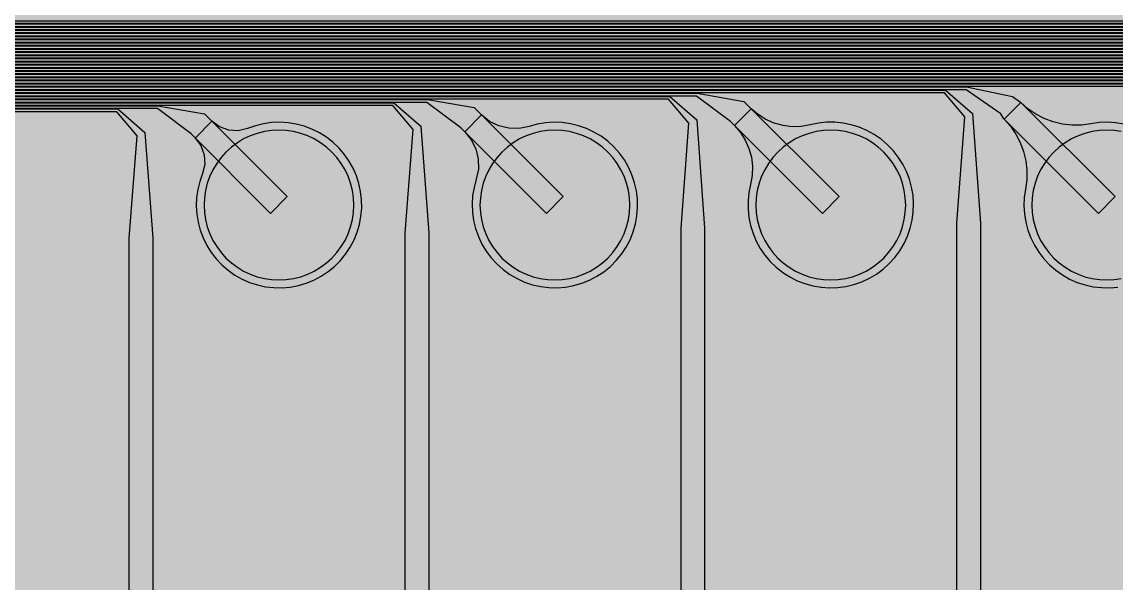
# Model space of a CAD drawing. Header units: metres. Extents: x -7231 to 10969, y -37556 to 1873.
# Drawn here: x -5395 to -4007, y -26521 to -25809 of the extents above; entities that cross this region are included whole.
import ezdxf

# ---------------------------------------------------------------- set-up
doc = ezdxf.new("R2010")
doc.units = ezdxf.units.M
for name, color, linetype in [('Metal1', 4, 'CONTINUOUS'), ('Metal2', 3, 'CONTINUOUS'), ('Polyimide', 7, 'CONTINUOUS'), ('Polyimide_Negative', 5, 'CONTINUOUS')]:
    doc.layers.add(name, color=color, linetype=linetype)

msp = doc.modelspace()

# ---------------------------------------------------------------- hatches: boundary and pattern name
at = {"layer": 'Polyimide'}
msp.add_hatch(color=7, dxfattribs=at).paths.add_polyline_path([(4065.7, -468), (4066.7, -502), (4068.5, -536), (4071.4, -570), (4075.5, -604), (4081, -638), (4088, -672), (4096.5, -706), (4106.6, -740), (4118.3, -774), (4131.6, -808), (4146.5, -842), (4162.9, -876), (4180.7, -910), (4199.8, -944), (4220.2, -978), (4241.7, -1012), (4264.2, -1046), (4287.5, -1080), (4311.5, -1114), (4336, -1148), (4360.9, -1182), (4385.9, -1216), (4410.9, -1250), (4435.7, -1284), (4460.2, -1318), (4484.2, -1352), (4507.5, -1385.9), (4530, -1419.9), (4551.5, -1453.9), (4571.9, -1487.9), (4591.1, -1521.9), (4608.9, -1555.9), (4625.3, -1589.9), (4640.1, -1623.9), (4653.4, -1657.9), (4665.1, -1691.9), (4675.2, -1725.9), (4683.7, -1759.9), (4690.7, -1793.9), (4696.2, -1827.9), (4700.3, -1861.9), (4703.2, -1895.9), (4705.1, -1929.9), (4706.1, -1963.9), (4706.4, -1997.9), (4706.5, -2031.9), (4706.5, -4793), (4710, -4838.4), (4720.2, -4882.7), (4737.1, -4925), (4760.1, -4964.2), (4788.9, -4999.5), (4822.6, -5030), (4860.5, -5055.1), (4901.8, -5074.2), (4901.8, -5074.2), (4970.7, -5105.2), (5034.7, -5145.3), (5092.8, -5193.5), (5143.8, -5249.2), (5186.9, -5311.2), (5221.2, -5378.4), (5246.2, -5449.7), (5261.4, -5523.7), (5266.5, -5599), (5261.4, -5674.3), (5246.2, -5748.3), (5221.2, -5819.6), (5186.9, -5886.8), (5143.8, -5948.8), (5092.8, -6004.5), (5034.7, -6052.7), (4970.7, -6092.8), (4901.8, -6123.8), (4860.5, -6142.9), (4822.6, -6168), (4788.9, -6198.5), (4760.1, -6233.8), (4737.1, -6273), (4720.2, -6315.3), (4710, -6359.6), (4706.5, -6405), (4706.5, -9221.5), (4710, -9266.9), (4720.2, -9311.2), (4737.1, -9353.5), (4760.1, -9392.7), (4788.9, -9428), (4822.6, -9458.5), (4860.5, -9483.6), (4901.8, -9502.7), (4970.7, -9533.7), (5034.7, -9573.8), (5092.8, -9622), (5143.8, -9677.7), (5186.9, -9739.7), (5221.2, -9806.9), (5246.2, -9878.2), (5261.4, -9952.2), (5266.5, -10027.5), (5261.4, -10102.8), (5246.2, -10176.8), (5221.2, -10248.1), (5186.9, -10315.3), (5143.8, -10377.3), (5092.8, -10433), (5034.7, -10481.2), (4970.7, -10521.3), (4901.8, -10552.3), (4860.5, -10571.4), (4822.6, -10596.5), (4788.9, -10627), (4760.1, -10662.3), (4737.1, -10701.5), (4720.2, -10743.8), (4710, -10788.1), (4706.5, -10833.5), (4706.5, -13650), (4710, -13695.4), (4720.2, -13739.7), (4737.1, -13782), (4760.1, -13821.2), (4788.9, -13856.5), (4822.6, -13887), (4860.5, -13912.1), (4901.8, -13931.2), (4970.7, -13962.2), (5034.7, -14002.2), (5092.8, -14050.5), (5143.8, -14106.2), (5186.9, -14168.2), (5221.2, -14235.4), (5246.2, -14306.7), (5261.4, -14380.7), (5266.5, -14456), (5261.4, -14531.3), (5246.2, -14605.3), (5221.2, -14676.5), (5186.9, -14743.8), (5143.8, -14805.8), (5092.8, -14861.5), (5034.7, -14909.7), (4970.7, -14949.8), (4901.8, -14980.8), (4860.5, -14999.9), (4822.6, -15025), (4788.9, -15055.5), (4760.1, -15090.8), (4737.1, -15130), (4720.2, -15172.3), (4710, -15216.6), (4706.5, -15262), (4706.5, -15456), (4720.9, -15750), (4764.1, -16041.3), (4835.7, -16326.8), (4934.9, -16604), (5060.7, -16870.2), (5212.1, -17122.7), (5387.5, -17359.2), (5585.2, -17577.3), (5803.3, -17775), (6039.8, -17950.4), (6292.3, -18101.8), (6558.4, -18227.6), (6835.6, -18326.8), (7121.2, -18398.3), (7412.4, -18441.5), (7706.5, -18456), (9969, -18456), (10047.4, -18459.8), (10125.1, -18471.4), (10201.2, -18490.4), (10275.2, -18516.9), (10346.1, -18550.5), (10413.5, -18590.8), (10476.5, -18637.6), (10534.7, -18690.3), (10587.4, -18748.5), (10634.2, -18811.5), (10674.5, -18878.9), (10708.1, -18949.8), (10734.6, -19023.8), (10753.6, -19099.9), (10765.2, -19177.6), (10769, -19256), (10769, -20895.8), (10730.2, -20951.4), (10694.6, -21009.1), (10662.2, -21068.6), (10633.2, -21129.9), (10607.6, -21192.7), (10585.5, -21256.7), (10566.9, -21322), (10552, -21388.1), (10540.8, -21455), (10533.4, -21522.3), (10529.6, -21590), (10529.6, -21657.8), (10533.4, -21725.5), (10540.8, -21792.9), (10552, -21859.7), (10566.9, -21925.9), (10585.5, -21991.1), (10607.6, -22055.2), (10633.2, -22117.9), (10662.2, -22179.2), (10694.6, -22238.7), (10730.2, -22296.4), (10769, -22352), (10769, -32454.2), (10728.7, -32510.5), (10691.7, -32568.9), (10658, -32629.3), (10627.8, -32691.6), (10601.2, -32755.4), (10578.2, -32820.7), (10558.9, -32887.1), (10543.4, -32954.5), (10531.8, -33022.7), (10524, -33091.4), (10520.1, -33160.5), (10520.1, -33229.7), (10524, -33298.8), (10531.8, -33367.5), (10543.4, -33435.7), (10558.9, -33503.1), (10578.2, -33569.5), (10601.2, -33634.8), (10627.8, -33698.6), (10658, -33760.8), (10691.7, -33821.3), (10728.7, -33879.7), (10769, -33936), (10769, -36556), (10765.2, -36634.4), (10753.6, -36712.1), (10734.6, -36788.2), (10708.1, -36862.1), (10674.5, -36933.1), (10634.2, -37000.5), (10587.4, -37063.5), (10534.7, -37121.7), (10476.5, -37174.4), (10413.5, -37221.2), (10346.1, -37261.5), (10275.2, -37295.1), (10201.2, -37321.6), (10125.1, -37340.6), (10047.4, -37352.1), (9969, -37356), (-6231, -37356), (-6309.4, -37352.1), (-6387.1, -37340.6), (-6463.2, -37321.6), (-6537.2, -37295.1), (-6608.1, -37261.5), (-6675.5, -37221.2), (-6738.5, -37174.4), (-6796.7, -37121.7), (-6849.4, -37063.5), (-6896.2, -37000.5), (-6936.5, -36933.1), (-6970.1, -36862.1), (-6996.6, -36788.2), (-7015.6, -36712.1), (-7027.2, -36634.4), (-7031, -36556), (-7031, -33936), (-6990.7, -33879.8), (-6953.7, -33821.3), (-6920, -33760.9), (-6889.8, -33698.6), (-6863.2, -33634.8), (-6840.2, -33569.5), (-6820.9, -33503.1), (-6805.4, -33435.7), (-6793.7, -33367.5), (-6785.9, -33298.8), (-6782, -33229.7), (-6782, -33160.5), (-6785.9, -33091.4), (-6793.7, -33022.7), (-6805.4, -32954.5), (-6820.9, -32887.1), (-6840.2, -32820.6), (-6863.2, -32755.4), (-6889.8, -32691.5), (-6920, -32629.3), (-6953.7, -32568.9), (-6990.7, -32510.4), (-7031, -32454.2), (-7031, -22364.8), (-6990.7, -22308.6), (-6953.7, -22250.1), (-6920, -22189.7), (-6889.8, -22127.5), (-6863.2, -22063.6), (-6840.2, -21998.4), (-6820.9, -21931.9), (-6805.4, -21864.5), (-6793.7, -21796.3), (-6785.9, -21727.6), (-6782, -21658.5), (-6782, -21589.3), (-6785.9, -21520.3), (-6793.7, -21451.5), (-6805.4, -21383.3), (-6820.9, -21315.9), (-6840.2, -21249.5), (-6863.2, -21184.2), (-6889.8, -21120.4), (-6920, -21058.1), (-6953.7, -20997.7), (-6990.7, -20939.3), (-7031, -20883), (-7031, -19256), (-7027.2, -19177.6), (-7015.6, -19099.9), (-6996.6, -19023.8), (-6970.1, -18949.8), (-6936.5, -18878.9), (-6896.2, -18811.5), (-6849.4, -18748.5), (-6796.7, -18690.3), (-6738.5, -18637.6), (-6675.5, -18590.8), (-6608.1, -18550.5), (-6537.2, -18516.9), (-6463.2, -18490.4), (-6387.1, -18471.4), (-6309.4, -18459.8), (-6231, -18456), (-3968.5, -18456), (-3674.4, -18441.5), (-3383.2, -18398.3), (-3097.6, -18326.8), (-2820.4, -18227.6), (-2554.3, -18101.8), (-2301.8, -17950.4), (-2065.3, -17775), (-1847.2, -17577.3), (-1649.5, -17359.2), (-1474.1, -17122.7), (-1322.7, -16870.2), (-1196.9, -16604), (-1097.7, -16326.8), (-1026.1, -16041.3), (-982.9, -15750), (-968.5, -15456), (-968.5, -15262), (-972, -15216.6), (-982.2, -15172.3), (-999.1, -15130), (-1022.1, -15090.8), (-1050.9, -15055.5), (-1084.6, -15025), (-1122.5, -14999.9), (-1163.8, -14980.8), (-1232.7, -14949.8), (-1296.7, -14909.7), (-1354.8, -14861.5), (-1405.8, -14805.8), (-1448.9, -14743.8), (-1483.2, -14676.5), (-1508.2, -14605.3), (-1523.4, -14531.3), (-1528.5, -14456), (-1523.4, -14380.7), (-1508.2, -14306.7), (-1483.2, -14235.4), (-1448.9, -14168.2), (-1405.8, -14106.2), (-1354.8, -14050.5), (-1296.7, -14002.2), (-1232.7, -13962.2), (-1163.8, -13931.2), (-1122.5, -13912.1), (-1084.6, -13887), (-1050.9, -13856.5), (-1022.1, -13821.2), (-999.1, -13782), (-982.2, -13739.7), (-972, -13695.4), (-968.5, -13650), (-968.5, -12309.6), (-972, -12264.3), (-982.2, -12219.9), (-999.1, -12177.7), (-1022.1, -12138.5), (-1050.9, -12103.2), (-1084.6, -12072.6), (-1122.5, -12047.5), (-1163.8, -12028.5), (-1232.7, -11997.4), (-1296.7, -11957.4), (-1354.8, -11909.1), (-1405.8, -11853.5), (-1448.9, -11791.5), (-1483.2, -11724.2), (-1508.2, -11653), (-1523.4, -11579), (-1528.5, -11503.7), (-1523.4, -11428.3), (-1508.2, -11354.4), (-1483.2, -11283.1), (-1448.9, -11215.9), (-1405.8, -11153.8), (-1354.8, -11098.2), (-1296.7, -11049.9), (-1232.7, -11009.9), (-1163.8, -10978.8), (-1122.5, -10959.8), (-1084.6, -10934.7), (-1050.9, -10904.1), (-1022.1, -10868.9), (-999.1, -10829.6), (-982.2, -10787.4), (-972, -10743), (-968.5, -10697.7), (-968.5, -9357.3), (-972, -9311.9), (-982.2, -9267.6), (-999.1, -9225.4), (-1022.1, -9186.1), (-1050.9, -9150.8), (-1084.6, -9120.3), (-1122.5, -9095.2), (-1163.8, -9076.2), (-1163.8, -9076.2), (-1232.7, -9045.1), (-1296.7, -9005.1), (-1354.8, -8956.8), (-1405.8, -8901.1), (-1448.9, -8839.1), (-1483.2, -8771.9), (-1508.2, -8700.6), (-1523.4, -8626.7), (-1528.5, -8551.3), (-1523.4, -8476), (-1508.2, -8402), (-1483.2, -8330.8), (-1448.9, -8263.5), (-1405.8, -8201.5), (-1354.8, -8145.9), (-1296.7, -8097.6), (-1232.7, -8057.6), (-1163.8, -8026.5), (-1163.8, -8026.5), (-1122.5, -8007.4), (-1084.6, -7982.4), (-1050.9, -7951.8), (-1022.1, -7916.5), (-999.1, -7877.3), (-982.2, -7835), (-972, -7790.7), (-968.5, -7745.4), (-968.5, -6405), (-972, -6359.6), (-982.2, -6315.3), (-999.1, -6273), (-1022.1, -6233.8), (-1050.9, -6198.5), (-1084.6, -6168), (-1122.5, -6142.9), (-1163.8, -6123.8), (-1163.8, -6123.8), (-1232.7, -6092.8), (-1296.7, -6052.7), (-1354.8, -6004.5), (-1405.8, -5948.8), (-1448.9, -5886.8), (-1483.2, -5819.6), (-1508.2, -5748.3), (-1523.4, -5674.3), (-1528.5, -5599), (-1523.4, -5523.7), (-1508.2, -5449.7), (-1483.2, -5378.4), (-1448.9, -5311.2), (-1405.8, -5249.2), (-1354.8, -5193.5), (-1296.7, -5145.3), (-1232.7, -5105.2), (-1163.8, -5074.2), (-1163.8, -5074.2), (-1122.5, -5055.1), (-1084.6, -5030), (-1050.9, -4999.5), (-1022.1, -4964.2), (-999.1, -4925), (-982.2, -4882.7), (-972, -4838.4), (-968.5, -4793), (-968.5, -2031.9), (-968.4, -1997.9), (-968.1, -1963.9), (-967.1, -1929.9), (-965.2, -1895.9), (-962.2, -1861.9), (-958, -1827.9), (-952.4, -1793.9), (-945.3, -1759.9), (-936.6, -1725.9), (-926.4, -1691.9), (-914.4, -1657.9), (-900.9, -1623.9), (-885.7, -1589.9), (-869.1, -1555.9), (-850.9, -1521.9), (-831.4, -1487.9), (-810.6, -1453.9), (-788.7, -1419.9), (-765.8, -1385.9), (-742.1, -1352), (-717.6, -1318), (-692.7, -1284), (-667.4, -1250), (-641.9, -1216), (-616.4, -1182), (-591.1, -1148), (-566.1, -1114), (-541.7, -1080), (-517.9, -1046), (-495, -1012), (-473.1, -978), (-452.4, -944), (-432.8, -910), (-414.7, -876), (-398, -842), (-382.9, -808), (-369.3, -774), (-357.4, -740), (-347.1, -706), (-338.4, -672), (-331.3, -638), (-325.7, -604), (-321.5, -570), (-318.6, -536), (-316.7, -502), (-315.7, -468), (-315.3, -434), (-315.2, -400), (-315.2, 401), (-315.2, 451), (-315.2, 1644), (-270.2, 1644), (-270, 1637.1), (-269.4, 1630.3), (-268.2, 1623.5), (-266.7, 1616.8), (-264.7, 1610.2), (-262.3, 1603.8), (-259.4, 1597.6), (-256.2, 1591.5), (-252.6, 1585.7), (-248.6, 1580.1), (-244.2, 1574.8), (-239.5, 1569.8), (-234.5, 1565.1), (-229.2, 1560.7), (-223.6, 1556.7), (-217.8, 1553.1), (-211.7, 1549.8), (-205.4, 1547), (-199, 1544.6), (-192.4, 1542.6), (-185.7, 1541), (-179, 1539.9), (-172.1, 1539.2), (-165.2, 1539), (-158.4, 1539.2), (-151.5, 1539.9), (-144.8, 1541), (-138.1, 1542.6), (-131.5, 1544.6), (-125.1, 1547), (-118.8, 1549.8), (-112.8, 1553.1), (-106.9, 1556.7), (-101.3, 1560.7), (-96, 1565.1), (-91, 1569.8), (-86.3, 1574.8), (-81.9, 1580.1), (-77.9, 1585.7), (-74.3, 1591.5), (-71.1, 1597.6), (-68.2, 1603.8), (-65.8, 1610.2), (-63.8, 1616.8), (-62.3, 1623.5), (-61.1, 1630.3), (-60.5, 1637.1), (-60.2, 1644), (1853, 1644), (1853, 1573), (3815.2, 1573), (3815.5, 1579.5), (3816.1, 1586.1), (3817.2, 1592.5), (3818.7, 1598.9), (3820.6, 1605.1), (3822.9, 1611.3), (3825.6, 1617.2), (3828.6, 1623), (3832.1, 1628.6), (3835.9, 1633.9), (3840.1, 1638.9), (3844.5, 1643.7), (3849.3, 1648.2), (3854.4, 1652.3), (3859.7, 1656.1), (3865.2, 1659.6), (3871, 1662.7), (3877, 1665.4), (3883.1, 1667.7), (3889.4, 1669.6), (3895.7, 1671.1), (3902.2, 1672.1), (3908.7, 1672.8), (3915.2, 1673), (3921.8, 1672.8), (3928.3, 1672.1), (3934.8, 1671.1), (3941.1, 1669.6), (3947.4, 1667.7), (3953.5, 1665.4), (3959.5, 1662.7), (3965.2, 1659.6), (3970.8, 1656.1), (3976.1, 1652.3), (3981.2, 1648.2), (3986, 1643.7), (3990.4, 1638.9), (3994.6, 1633.9), (3998.4, 1628.6), (4001.9, 1623), (4004.9, 1617.2), (4007.6, 1611.3), (4009.9, 1605.1), (4011.8, 1598.9), (4013.3, 1592.5), (4014.4, 1586.1), (4015, 1579.5), (4015.2, 1573), (4065.2, 1573), (4065.2, 451), (4065.2, 401), (4065.2, -400), (4065.3, -434), (4065.7, -468)])

# ---------------------------------------------------------------- linework, layer by layer
at = {"layer": 'Metal1'}
for points in [[(960.7, -19211.9), (960.7, -27063.7), (929.7, -27094.7), (-5826.2, -27094.7), (-5857.2, -27063.7), (-5857.2, -25838.3), (-5826.2, -25807.2), (-372.8, -25807.2), (-338.9, -25837.1), (-328.5, -25993.5), (-328.5, -26781), (-358.5, -26781), (-358.5, -25993.5), (-348.1, -25840.9), (-374.2, -25810.8), (-5824.8, -25810.8), (-5853.7, -25839.7), (-5853.7, -27062.3), (-5824.8, -27091.2), (928.3, -27091.2), (957.2, -27062.3), (957.2, -19211.9)], [(952.7, -19211.9), (952.7, -27055.7), (921.7, -27086.7), (-5818.2, -27086.7), (-5849.2, -27055.7), (-5849.2, -25846.3), (-5818.2, -25815.2), (-722.8, -25815.2), (-688.9, -25845.1), (-678.5, -25999.9), (-678.5, -26781), (-708.5, -26781), (-708.5, -25999.9), (-698.1, -25848.9), (-724.2, -25818.8), (-5816.8, -25818.8), (-5845.7, -25847.7), (-5845.7, -27054.3), (-5816.8, -27083.2), (920.3, -27083.2), (949.2, -27054.3), (949.2, -19211.9)], [(944.7, -19211.9), (944.7, -27047.7), (913.7, -27078.7), (-5810.2, -27078.7), (-5841.2, -27047.7), (-5841.2, -25854.3), (-5810.2, -25823.2), (-1072.8, -25823.2), (-1038.8, -25853.1), (-1028.5, -26006.3), (-1028.5, -26781), (-1058.5, -26781), (-1058.5, -26006.3), (-1048.2, -25856.9), (-1074.2, -25826.8), (-5808.8, -25826.8), (-5837.7, -25855.7), (-5837.7, -27046.3), (-5808.8, -27075.2), (912.3, -27075.2), (941.2, -27046.3), (941.2, -19211.9)], [(936.7, -19211.9), (936.7, -27039.7), (905.7, -27070.7), (-5802.2, -27070.7), (-5833.2, -27039.7), (-5833.2, -25862.3), (-5802.2, -25831.2), (-1422.8, -25831.2), (-1388.8, -25861.1), (-1378.5, -26012.7), (-1378.5, -26781), (-1408.5, -26781), (-1408.5, -26012.7), (-1398.2, -25864.9), (-1424.2, -25834.8), (-5800.8, -25834.8), (-5829.7, -25863.7), (-5829.7, -27038.3), (-5800.8, -27067.2), (904.3, -27067.2), (933.2, -27038.3), (933.2, -19211.9)], [(928.7, -19211.9), (928.7, -27031.7), (897.7, -27062.7), (-5794.2, -27062.7), (-5825.2, -27031.7), (-5825.2, -25870.3), (-5794.2, -25839.2), (-1772.8, -25839.2), (-1738.8, -25869.1), (-1728.5, -26019.1), (-1728.5, -26781), (-1758.5, -26781), (-1758.5, -26019.1), (-1748.2, -25872.9), (-1774.2, -25842.8), (-5792.8, -25842.8), (-5821.7, -25871.7), (-5821.7, -27030.3), (-5792.8, -27059.2), (896.3, -27059.2), (925.2, -27030.3), (925.2, -19211.9)], [(920.7, -19211.9), (920.7, -27023.7), (889.7, -27054.7), (-5786.2, -27054.7), (-5817.2, -27023.7), (-5817.2, -25878.3), (-5786.2, -25847.2), (-2122.8, -25847.2), (-2088.8, -25877), (-2078.5, -26025.5), (-2078.5, -26781), (-2108.5, -26781), (-2108.5, -26025.5), (-2098.2, -25881), (-2124.2, -25850.8), (-5784.8, -25850.8), (-5813.7, -25879.7), (-5813.7, -27022.3), (-5784.8, -27051.2), (888.3, -27051.2), (917.2, -27022.3), (917.2, -19211.9)], [(912.7, -19211.9), (912.7, -27015.7), (881.7, -27046.7), (-5778.2, -27046.7), (-5809.2, -27015.7), (-5809.2, -25886.3), (-5778.2, -25855.2), (-2472.8, -25855.2), (-2438.7, -25885), (-2428.5, -26031.9), (-2428.5, -26781), (-2458.5, -26781), (-2458.5, -26031.9), (-2448.3, -25889), (-2474.2, -25858.8), (-5776.8, -25858.8), (-5805.7, -25887.7), (-5805.7, -27014.3), (-5776.8, -27043.2), (880.3, -27043.2), (909.2, -27014.3), (909.2, -19211.9)], [(904.7, -19211.9), (904.7, -27007.7), (873.7, -27038.7), (-5770.2, -27038.7), (-5801.2, -27007.7), (-5801.2, -25894.3), (-5770.2, -25863.2), (-2822.8, -25863.2), (-2788.7, -25893), (-2778.5, -26038.3), (-2778.5, -26781), (-2808.5, -26781), (-2808.5, -26038.3), (-2798.3, -25897), (-2824.2, -25866.8), (-5768.8, -25866.8), (-5797.7, -25895.7), (-5797.7, -27006.3), (-5768.8, -27035.2), (872.3, -27035.2), (901.2, -27006.3), (901.2, -19211.9)], [(896.7, -19211.9), (896.7, -26999.7), (865.7, -27030.7), (-5762.2, -27030.7), (-5793.2, -26999.7), (-5793.2, -25902.3), (-5762.2, -25871.2), (-3172.8, -25871.2), (-3138.7, -25901), (-3128.5, -26044.7), (-3128.5, -26781), (-3158.5, -26781), (-3158.5, -26044.7), (-3148.3, -25905), (-3174.2, -25874.8), (-5760.8, -25874.8), (-5789.7, -25903.7), (-5789.7, -26998.3), (-5760.8, -27027.2), (864.3, -27027.2), (893.2, -26998.3), (893.2, -19211.9)], [(888.7, -19211.9), (888.7, -26991.7), (857.7, -27022.7), (-5754.2, -27022.7), (-5785.2, -26991.7), (-5785.2, -25910.3), (-5754.2, -25879.2), (-3522.8, -25879.2), (-3488.7, -25909), (-3478.5, -26051.1), (-3478.5, -26781), (-3508.5, -26781), (-3508.5, -26051.1), (-3498.3, -25913), (-3524.2, -25882.8), (-5752.8, -25882.8), (-5781.7, -25911.7), (-5781.7, -26990.3), (-5752.8, -27019.2), (856.3, -27019.2), (885.2, -26990.3), (885.2, -19211.9)], [(880.7, -19211.9), (880.7, -26983.7), (849.7, -27014.7), (-5746.2, -27014.7), (-5777.2, -26983.7), (-5777.2, -25918.3), (-5746.2, -25887.2), (-3872.8, -25887.2), (-3838.6, -25917), (-3828.5, -26057.5), (-3828.5, -26781), (-3858.5, -26781), (-3858.5, -26057.5), (-3848.4, -25921), (-3874.2, -25890.8), (-5744.8, -25890.8), (-5773.7, -25919.7), (-5773.7, -26982.3), (-5744.8, -27011.2), (848.3, -27011.2), (877.2, -26982.3), (877.2, -19211.9)], [(872.7, -19211.9), (872.7, -26975.7), (841.7, -27006.7), (-5738.2, -27006.7), (-5769.2, -26975.7), (-5769.2, -25926.3), (-5738.2, -25895.2), (-4222.8, -25895.2), (-4188.6, -25925), (-4178.5, -26063.9), (-4178.5, -26781), (-4208.5, -26781), (-4208.5, -26063.9), (-4198.4, -25929), (-4224.2, -25898.8), (-5736.8, -25898.8), (-5765.7, -25927.7), (-5765.7, -26974.3), (-5736.8, -27003.2), (840.3, -27003.2), (869.2, -26974.3), (869.2, -19211.9)], [(864.7, -19211.9), (864.7, -26967.7), (833.7, -26998.7), (-5730.2, -26998.7), (-5761.2, -26967.7), (-5761.2, -25934.3), (-5730.2, -25903.2), (-4572.8, -25903.2), (-4538.6, -25933), (-4528.5, -26070.3), (-4528.5, -26781), (-4558.5, -26781), (-4558.5, -26070.3), (-4548.4, -25937), (-4574.2, -25906.8), (-5728.8, -25906.8), (-5757.7, -25935.7), (-5757.7, -26966.3), (-5728.8, -26995.2), (832.3, -26995.2), (861.2, -26966.3), (861.2, -19211.9)], [(856.7, -19211.9), (856.7, -26959.7), (825.7, -26990.7), (-5722.2, -26990.7), (-5753.2, -26959.7), (-5753.2, -25942.3), (-5722.2, -25911.2), (-4922.8, -25911.2), (-4888.6, -25941), (-4878.5, -26076.7), (-4878.5, -26781), (-4908.5, -26781), (-4908.5, -26076.7), (-4898.4, -25945), (-4924.2, -25914.8), (-5720.8, -25914.8), (-5749.7, -25943.7), (-5749.7, -26958.3), (-5720.8, -26987.2), (824.3, -26987.2), (853.2, -26958.3), (853.2, -19211.9)], [(848.7, -19211.9), (848.7, -26951.7), (817.7, -26982.7), (-5714.2, -26982.7), (-5745.2, -26951.7), (-5745.2, -25950.3), (-5714.2, -25919.2), (-5272.8, -25919.2), (-5238.5, -25948.9), (-5228.5, -26083.1), (-5228.5, -26781), (-5258.5, -26781), (-5258.5, -26083.1), (-5248.5, -25953.1), (-5274.2, -25922.8), (-5712.8, -25922.8), (-5741.7, -25951.7), (-5741.7, -26950.3), (-5712.8, -26979.2), (816.3, -26979.2), (845.2, -26950.3), (845.2, -19211.9)]]:
    msp.add_lwpolyline(points, dxfattribs=at)
at = {"layer": 'Metal2'}
for points in [[(956.7, -19211.9), (956.7, -27059.7), (925.7, -27090.7), (-5822.2, -27090.7), (-5853.2, -27059.7), (-5853.2, -25842.3), (-5822.2, -25811.2), (-689.3, -25811.2), (-638.6, -25832.9), (-595.1, -25888.8), (-505.7, -26033.1), (-531.3, -26048.9), (-620.6, -25904.6), (-649.3, -25844.1), (-690.2, -25814.8), (-5820.8, -25814.8), (-5849.7, -25843.7), (-5849.7, -27058.3), (-5820.8, -27087.2), (924.3, -27087.2), (953.2, -27058.3), (953.2, -19211.9)], [(948.7, -19211.9), (948.7, -27051.7), (917.7, -27082.7), (-5814.2, -27082.7), (-5845.2, -27051.7), (-5845.2, -25850.3), (-5814.2, -25819.2), (-1039.3, -25819.2), (-988, -25840.3), (-947.5, -25890.1), (-855.9, -26032.9), (-881.1, -26049.1), (-972.8, -25906.3), (-999, -25852.2), (-1040.2, -25822.7), (-5812.8, -25822.7), (-5841.7, -25851.7), (-5841.7, -27050.3), (-5812.8, -27079.2), (916.3, -27079.2), (945.2, -27050.3), (945.2, -19211.9)], [(940.7, -19211.9), (940.7, -27043.7), (909.7, -27074.7), (-5806.2, -27074.7), (-5837.2, -27043.7), (-5837.2, -25858.3), (-5806.2, -25827.2), (-1389.3, -25827.2), (-1337.4, -25847.7), (-1300.1, -25891.4), (-1206, -26032.7), (-1231, -26049.3), (-1325.1, -25908.1), (-1348.8, -25860.3), (-1390.2, -25830.8), (-5804.8, -25830.8), (-5833.7, -25859.7), (-5833.7, -27042.3), (-5804.8, -27071.2), (908.3, -27071.2), (937.2, -27042.3), (937.2, -19211.9)], [(932.7, -19211.9), (932.7, -27035.7), (901.7, -27066.7), (-5798.2, -27066.7), (-5829.2, -27035.7), (-5829.2, -25866.3), (-5798.2, -25835.2), (-1739.3, -25835.2), (-1686.7, -25855), (-1652.8, -25892.9), (-1556.2, -26032.5), (-1580.8, -26049.5), (-1677.4, -25910), (-1698.6, -25868.4), (-1740.1, -25838.8), (-5796.8, -25838.8), (-5825.7, -25867.7), (-5825.7, -27034.3), (-5796.8, -27063.2), (900.3, -27063.2), (929.2, -27034.3), (929.2, -19211.9)], [(924.7, -19211.9), (924.7, -27027.7), (893.7, -27058.7), (-5790.2, -27058.7), (-5821.2, -27027.7), (-5821.2, -25874.3), (-5790.2, -25843.2), (-2089.3, -25843.2), (-2036, -25862.2), (-2005.5, -25894.5), (-1906.3, -26032.2), (-1930.7, -26049.8), (-2029.9, -25912.1), (-2048.3, -25876.5), (-2090.1, -25846.8), (-5788.8, -25846.8), (-5817.7, -25875.7), (-5817.7, -27026.3), (-5788.8, -27055.2), (892.3, -27055.2), (921.2, -27026.3), (921.2, -19211.9)], [(916.7, -19211.9), (916.7, -27019.7), (885.7, -27050.7), (-5782.2, -27050.7), (-5813.2, -27019.7), (-5813.2, -25882.3), (-5782.2, -25851.2), (-2439.3, -25851.2), (-2385.3, -25869.3), (-2358.4, -25896.3), (-2256.5, -26032), (-2280.5, -26050), (-2382.4, -25914.3), (-2398.1, -25884.7), (-2440.1, -25854.7), (-5780.8, -25854.7), (-5809.7, -25883.7), (-5809.7, -27018.3), (-5780.8, -27047.2), (884.3, -27047.2), (913.2, -27018.3), (913.2, -19211.9)], [(908.7, -19211.9), (908.7, -27011.7), (877.7, -27042.7), (-5774.2, -27042.7), (-5805.2, -27011.7), (-5805.2, -25890.3), (-5774.2, -25859.2), (-2789.3, -25859.2), (-2734.5, -25876.3), (-2711.4, -25898.2), (-2606.7, -26031.7), (-2630.3, -26050.3), (-2735.1, -25916.7), (-2747.9, -25892.9), (-2790.1, -25862.8), (-5772.8, -25862.8), (-5801.7, -25891.7), (-5801.7, -27010.3), (-5772.8, -27039.2), (876.3, -27039.2), (905.2, -27010.3), (905.2, -19211.9)], [(900.7, -19211.9), (900.7, -27003.7), (869.7, -27034.7), (-5766.2, -27034.7), (-5797.2, -27003.7), (-5797.2, -25898.3), (-5766.2, -25867.2), (-3170.2, -25867.2), (-3114.1, -25882.4), (-3077.9, -25910.4), (-2957.9, -26030.4), (-2979.1, -26051.6), (-3099.1, -25931.6), (-3124.5, -25898), (-3170.8, -25870.8), (-5764.8, -25870.8), (-5793.7, -25899.7), (-5793.7, -27002.3), (-5764.8, -27031.2), (868.3, -27031.2), (897.2, -27002.3), (897.2, -19211.9)], [(892.7, -19211.9), (892.7, -26995.7), (861.7, -27026.7), (-5758.2, -27026.7), (-5789.2, -26995.7), (-5789.2, -25906.3), (-5758.2, -25875.2), (-3512.2, -25875.2), (-3455.5, -25889.6), (-3427.9, -25910.4), (-3307.9, -26030.4), (-3329.1, -26051.6), (-3449.1, -25931.6), (-3467, -25906.8), (-3512.8, -25878.8), (-5756.8, -25878.8), (-5785.7, -25907.7), (-5785.7, -26994.3), (-5756.8, -27023.2), (860.3, -27023.2), (889.2, -26994.3), (889.2, -19211.9)], [(884.7, -19211.9), (884.7, -26987.7), (853.7, -27018.7), (-5750.2, -27018.7), (-5781.2, -26987.7), (-5781.2, -25914.3), (-5750.2, -25883.2), (-3854.2, -25883.2), (-3796.8, -25896.6), (-3777.9, -25910.4), (-3657.9, -26030.4), (-3679.1, -26051.6), (-3799.1, -25931.6), (-3809.7, -25915.9), (-3854.8, -25886.7), (-5748.8, -25886.7), (-5777.7, -25915.7), (-5777.7, -26986.3), (-5748.8, -27015.2), (852.3, -27015.2), (881.2, -26986.3), (881.2, -19211.9)], [(876.7, -19211.9), (876.7, -26979.7), (845.7, -27010.7), (-5742.2, -27010.7), (-5773.2, -26979.7), (-5773.2, -25922.3), (-5742.2, -25891.2), (-4196.2, -25891.2), (-4137.9, -25903.2), (-4127.9, -25910.4), (-4007.9, -26030.4), (-4029.1, -26051.6), (-4149.1, -25931.6), (-4152.7, -25925.3), (-4196.8, -25894.8), (-5740.8, -25894.8), (-5769.7, -25923.7), (-5769.7, -26978.3), (-5740.8, -27007.2), (844.3, -27007.2), (873.2, -26978.3), (873.2, -19211.9)], [(868.7, -19211.9), (868.7, -26971.7), (837.7, -27002.7), (-5734.2, -27002.7), (-5765.2, -26971.7), (-5765.2, -25930.3), (-5734.2, -25899.2), (-4538.2, -25899.2), (-4478.8, -25909.5), (-4357.9, -26030.4), (-4379.1, -26051.6), (-4495.8, -25934.9), (-4538.8, -25902.8), (-5732.8, -25902.8), (-5761.7, -25931.7), (-5761.7, -26970.3), (-5732.8, -26999.2), (836.3, -26999.2), (865.2, -26970.3), (865.2, -19211.9)], [(860.7, -19211.9), (860.7, -26963.7), (829.7, -26994.7), (-5726.2, -26994.7), (-5757.2, -26963.7), (-5757.2, -25938.3), (-5726.2, -25907.2), (-4880.2, -25907.2), (-4820.8, -25917.5), (-4707.9, -26030.4), (-4729.1, -26051.6), (-4837.8, -25942.9), (-4880.8, -25910.8), (-5724.8, -25910.8), (-5753.7, -25939.7), (-5753.7, -26962.3), (-5724.8, -26991.2), (828.3, -26991.2), (857.2, -26962.3), (857.2, -19211.9)], [(852.7, -19211.9), (852.7, -26955.7), (821.7, -26986.7), (-5718.2, -26986.7), (-5749.2, -26955.7), (-5749.2, -25946.3), (-5718.2, -25915.2), (-5222.2, -25915.2), (-5162.8, -25925.5), (-5057.9, -26030.4), (-5079.1, -26051.6), (-5179.8, -25950.9), (-5222.8, -25918.7), (-5716.8, -25918.7), (-5745.7, -25947.7), (-5745.7, -26954.3), (-5716.8, -26983.2), (820.3, -26983.2), (849.2, -26954.3), (849.2, -19211.9)], [(-3996.9, -25938.3), (-4007.2, -25936.6), (-4017.7, -25936), (-4028.2, -25936.4), (-4038.6, -25937.9), (-4050.6, -25939.5), (-4062.7, -25939.6), (-4074.7, -25938.3), (-4086.4, -25935.4), (-4097.8, -25931.2), (-4108.5, -25925.6), (-4118.5, -25918.8), (-4127.5, -25910.8), (-4148.7, -25932), (-4148.7, -25932), (-4140.7, -25941), (-4133.9, -25951), (-4128.3, -25961.7), (-4124.1, -25973.1), (-4121.2, -25984.8), (-4119.9, -25996.8), (-4120, -26008.9), (-4121.6, -26020.9), (-4123.1, -26031.3), (-4123.5, -26041.8), (-4122.9, -26052.3), (-4121.2, -26062.6), (-4118.6, -26072.8), (-4114.9, -26082.6), (-4110.3, -26092), (-4104.7, -26100.9), (-4098.3, -26109.2), (-4091.1, -26116.8), (-4083.2, -26123.7), (-4074.6, -26129.7), (-4065.5, -26134.9), (-4055.9, -26139.1), (-4045.9, -26142.4), (-4035.6, -26144.6), (-4025.2, -26145.8), (-4014.7, -26145.9), (-4004.3, -26145)]]:
    msp.add_lwpolyline(points, dxfattribs=at)
for points in [[(-4832.7, -25948), (-4824.6, -25958.1), (-4818.9, -25969.9), (-4815.8, -25982.6), (-4815.6, -25995.6), (-4818.3, -26008.4), (-4821.1, -26018.6), (-4822.8, -26029), (-4823.5, -26039.6), (-4823.1, -26050.2), (-4821.6, -26060.6), (-4819.1, -26070.9), (-4815.6, -26080.9), (-4811.1, -26090.5), (-4805.7, -26099.6), (-4799.3, -26108), (-4792.2, -26115.8), (-4784.3, -26122.9), (-4775.7, -26129.1), (-4766.5, -26134.4), (-4756.9, -26138.7), (-4746.8, -26142.1), (-4736.5, -26144.4), (-4726, -26145.7), (-4715.4, -26146), (-4704.9, -26145.1), (-4694.5, -26143.2), (-4684.3, -26140.3), (-4674.5, -26136.3), (-4665.1, -26131.4), (-4656.3, -26125.6), (-4648.1, -26118.9), (-4640.6, -26111.4), (-4633.9, -26103.2), (-4628.1, -26094.4), (-4623.2, -26085), (-4619.2, -26075.2), (-4616.3, -26065), (-4614.4, -26054.6), (-4613.5, -26044.1), (-4613.8, -26033.5), (-4615.1, -26023), (-4617.4, -26012.7), (-4620.8, -26002.6), (-4625.1, -25993), (-4630.4, -25983.8), (-4636.6, -25975.2), (-4643.7, -25967.3), (-4651.5, -25960.2), (-4659.9, -25953.8), (-4669, -25948.4), (-4678.6, -25943.9), (-4688.6, -25940.4), (-4698.9, -25937.9), (-4709.3, -25936.4), (-4719.9, -25936), (-4730.5, -25936.7), (-4740.9, -25938.4), (-4751.1, -25941.2), (-4763.9, -25943.9), (-4776.9, -25943.7), (-4789.6, -25940.6), (-4801.4, -25934.9), (-4811.5, -25926.8), (-4832.7, -25948)], [(-4490.7, -25940), (-4483.2, -25948.8), (-4477, -25958.6), (-4472.3, -25969.2), (-4469.2, -25980.4), (-4467.8, -25991.9), (-4468.2, -26003.5), (-4470.2, -26014.9), (-4472.3, -26025.3), (-4473.4, -26035.7), (-4473.4, -26046.2), (-4472.3, -26056.7), (-4470.2, -26067), (-4467.1, -26077.1), (-4463, -26086.8), (-4457.9, -26096), (-4452, -26104.7), (-4445.2, -26112.7), (-4437.6, -26120), (-4429.4, -26126.6), (-4420.5, -26132.2), (-4411.1, -26137), (-4401.3, -26140.7), (-4391.1, -26143.5), (-4380.8, -26145.3), (-4370.3, -26146), (-4359.7, -26145.6), (-4349.3, -26144.2), (-4339.1, -26141.8), (-4329.1, -26138.3), (-4319.6, -26133.9), (-4310.5, -26128.5), (-4302.1, -26122.3), (-4294.3, -26115.2), (-4287.2, -26107.4), (-4281, -26099), (-4275.6, -26089.9), (-4271.2, -26080.4), (-4267.7, -26070.4), (-4265.3, -26060.2), (-4263.9, -26049.8), (-4263.5, -26039.2), (-4264.2, -26028.7), (-4266, -26018.4), (-4268.8, -26008.2), (-4272.5, -25998.4), (-4277.3, -25989), (-4282.9, -25980.1), (-4289.5, -25971.9), (-4296.8, -25964.3), (-4304.8, -25957.5), (-4313.5, -25951.6), (-4322.7, -25946.5), (-4332.4, -25942.4), (-4342.5, -25939.3), (-4352.8, -25937.2), (-4363.3, -25936.1), (-4373.8, -25936.1), (-4384.2, -25937.2), (-4394.6, -25939.3), (-4406, -25941.3), (-4417.6, -25941.7), (-4429.1, -25940.3), (-4440.3, -25937.2), (-4450.9, -25932.5), (-4460.7, -25926.3), (-4469.5, -25918.8), (-4490.7, -25940)], [(-5174.7, -25956), (-5167.5, -25965.7), (-5163.4, -25977.2), (-5162.7, -25989.4), (-5165.7, -26001.2), (-5169.1, -26011.1), (-5171.6, -26021.2), (-5173.1, -26031.6), (-5173.5, -26042.1), (-5172.9, -26052.6), (-5171.2, -26062.9), (-5168.5, -26073), (-5164.8, -26082.8), (-5160.2, -26092.2), (-5154.6, -26101.1), (-5148.2, -26109.4), (-5141, -26117), (-5133, -26123.8), (-5124.5, -26129.8), (-5115.3, -26135), (-5105.7, -26139.2), (-5095.8, -26142.4), (-5085.5, -26144.6), (-5075.1, -26145.8), (-5064.6, -26145.9), (-5054.2, -26145), (-5043.9, -26143.1), (-5033.9, -26140.1), (-5024.2, -26136.2), (-5014.9, -26131.3), (-5006.2, -26125.5), (-4998.1, -26118.9), (-4990.6, -26111.4), (-4984, -26103.3), (-4978.2, -26094.6), (-4973.3, -26085.3), (-4969.4, -26075.6), (-4966.4, -26065.6), (-4964.5, -26055.3), (-4963.6, -26044.9), (-4963.7, -26034.4), (-4964.9, -26024), (-4967.1, -26013.7), (-4970.3, -26003.8), (-4974.5, -25994.2), (-4979.7, -25985), (-4985.7, -25976.5), (-4992.5, -25968.5), (-5000.1, -25961.3), (-5008.4, -25954.9), (-5017.3, -25949.3), (-5026.7, -25944.7), (-5036.5, -25941), (-5046.6, -25938.3), (-5056.9, -25936.6), (-5067.4, -25936), (-5077.9, -25936.4), (-5088.3, -25937.9), (-5098.4, -25940.4), (-5108.3, -25943.8), (-5120.1, -25946.8), (-5132.3, -25946.1), (-5143.8, -25942), (-5153.5, -25934.8), (-5174.7, -25956)]]:
    msp.add_lwpolyline(points, close=True, dxfattribs=at)
at = {"layer": 'Polyimide_Negative'}
for points in [[(-4973.5, -26041), (-4974, -26031.7), (-4975.3, -26022.5), (-4977.6, -26013.4), (-4980.7, -26004.6), (-4984.7, -25996.2), (-4989.5, -25988.2), (-4995.1, -25980.7), (-5001.3, -25973.8), (-5008.2, -25967.6), (-5015.7, -25962), (-5023.7, -25957.2), (-5032.1, -25953.2), (-5040.9, -25950.1), (-5050, -25947.8), (-5059.2, -25946.5), (-5068.5, -25946), (-5077.8, -25946.5), (-5087, -25947.8), (-5096.1, -25950.1), (-5104.9, -25953.2), (-5113.3, -25957.2), (-5121.3, -25962), (-5128.8, -25967.6), (-5135.7, -25973.8), (-5141.9, -25980.7), (-5147.5, -25988.2), (-5152.3, -25996.2), (-5156.3, -26004.6), (-5159.4, -26013.4), (-5161.7, -26022.5), (-5163, -26031.7), (-5163.5, -26041), (-5163, -26050.3), (-5161.7, -26059.5), (-5159.4, -26068.6), (-5156.3, -26077.4), (-5152.3, -26085.8), (-5147.5, -26093.8), (-5141.9, -26101.3), (-5135.7, -26108.2), (-5128.8, -26114.4), (-5121.3, -26120), (-5113.3, -26124.8), (-5104.9, -26128.8), (-5096.1, -26131.9), (-5087, -26134.2), (-5077.8, -26135.5), (-5068.5, -26136), (-5059.2, -26135.5), (-5050, -26134.2), (-5040.9, -26131.9), (-5032.1, -26128.8), (-5023.7, -26124.8), (-5015.7, -26120), (-5008.2, -26114.4), (-5001.3, -26108.2), (-4995.1, -26101.3), (-4989.5, -26093.8), (-4984.7, -26085.8), (-4980.7, -26077.4), (-4977.6, -26068.6), (-4975.3, -26059.5), (-4974, -26050.3), (-4973.5, -26041)], [(-4623.5, -26041), (-4624, -26031.7), (-4625.3, -26022.5), (-4627.6, -26013.4), (-4630.7, -26004.6), (-4634.7, -25996.2), (-4639.5, -25988.2), (-4645.1, -25980.7), (-4651.3, -25973.8), (-4658.2, -25967.6), (-4665.7, -25962), (-4673.7, -25957.2), (-4682.1, -25953.2), (-4690.9, -25950.1), (-4700, -25947.8), (-4709.2, -25946.5), (-4718.5, -25946), (-4727.8, -25946.5), (-4737, -25947.8), (-4746.1, -25950.1), (-4754.9, -25953.2), (-4763.3, -25957.2), (-4771.3, -25962), (-4778.8, -25967.6), (-4785.7, -25973.8), (-4791.9, -25980.7), (-4797.5, -25988.2), (-4802.3, -25996.2), (-4806.3, -26004.6), (-4809.4, -26013.4), (-4811.7, -26022.5), (-4813, -26031.7), (-4813.5, -26041), (-4813, -26050.3), (-4811.7, -26059.5), (-4809.4, -26068.6), (-4806.3, -26077.4), (-4802.3, -26085.8), (-4797.5, -26093.8), (-4791.9, -26101.3), (-4785.7, -26108.2), (-4778.8, -26114.4), (-4771.3, -26120), (-4763.3, -26124.8), (-4754.9, -26128.8), (-4746.1, -26131.9), (-4737, -26134.2), (-4727.8, -26135.5), (-4718.5, -26136), (-4709.2, -26135.5), (-4700, -26134.2), (-4690.9, -26131.9), (-4682.1, -26128.8), (-4673.7, -26124.8), (-4665.7, -26120), (-4658.2, -26114.4), (-4651.3, -26108.2), (-4645.1, -26101.3), (-4639.5, -26093.8), (-4634.7, -26085.8), (-4630.7, -26077.4), (-4627.6, -26068.6), (-4625.3, -26059.5), (-4624, -26050.3), (-4623.5, -26041)], [(-4273.5, -26041), (-4274, -26031.7), (-4275.3, -26022.5), (-4277.6, -26013.4), (-4280.7, -26004.6), (-4284.7, -25996.2), (-4289.5, -25988.2), (-4295.1, -25980.7), (-4301.3, -25973.8), (-4308.2, -25967.6), (-4315.7, -25962), (-4323.7, -25957.2), (-4332.1, -25953.2), (-4340.9, -25950.1), (-4350, -25947.8), (-4359.2, -25946.5), (-4368.5, -25946), (-4377.8, -25946.5), (-4387, -25947.8), (-4396.1, -25950.1), (-4404.9, -25953.2), (-4413.3, -25957.2), (-4421.3, -25962), (-4428.8, -25967.6), (-4435.7, -25973.8), (-4441.9, -25980.7), (-4447.5, -25988.2), (-4452.3, -25996.2), (-4456.3, -26004.6), (-4459.4, -26013.4), (-4461.7, -26022.5), (-4463, -26031.7), (-4463.5, -26041), (-4463, -26050.3), (-4461.7, -26059.5), (-4459.4, -26068.6), (-4456.3, -26077.4), (-4452.3, -26085.8), (-4447.5, -26093.8), (-4441.9, -26101.3), (-4435.7, -26108.2), (-4428.8, -26114.4), (-4421.3, -26120), (-4413.3, -26124.8), (-4404.9, -26128.8), (-4396.1, -26131.9), (-4387, -26134.2), (-4377.8, -26135.5), (-4368.5, -26136), (-4359.2, -26135.5), (-4350, -26134.2), (-4340.9, -26131.9), (-4332.1, -26128.8), (-4323.7, -26124.8), (-4315.7, -26120), (-4308.2, -26114.4), (-4301.3, -26108.2), (-4295.1, -26101.3), (-4289.5, -26093.8), (-4284.7, -26085.8), (-4280.7, -26077.4), (-4277.6, -26068.6), (-4275.3, -26059.5), (-4274, -26050.3), (-4273.5, -26041)]]:
    msp.add_lwpolyline(points, close=True, dxfattribs=at)
msp.add_lwpolyline([(-4000, -25947.8), (-4009.2, -25946.5), (-4018.5, -25946), (-4027.8, -25946.5), (-4037, -25947.8), (-4046.1, -25950.1), (-4054.9, -25953.2), (-4063.3, -25957.2), (-4071.3, -25962), (-4078.8, -25967.6), (-4085.7, -25973.8), (-4091.9, -25980.7), (-4097.5, -25988.2), (-4102.3, -25996.2), (-4106.3, -26004.6), (-4109.4, -26013.4), (-4111.7, -26022.5), (-4113, -26031.7), (-4113.5, -26041), (-4113, -26050.3), (-4111.7, -26059.5), (-4109.4, -26068.6), (-4106.3, -26077.4), (-4102.3, -26085.8), (-4097.5, -26093.8), (-4091.9, -26101.3), (-4085.7, -26108.2), (-4078.8, -26114.4), (-4071.3, -26120), (-4063.3, -26124.8), (-4054.9, -26128.8), (-4046.1, -26131.9), (-4037, -26134.2), (-4027.8, -26135.5), (-4018.5, -26136), (-4009.2, -26135.5), (-4000, -26134.2)], dxfattribs=at)

doc.saveas('drawing.dxf')
